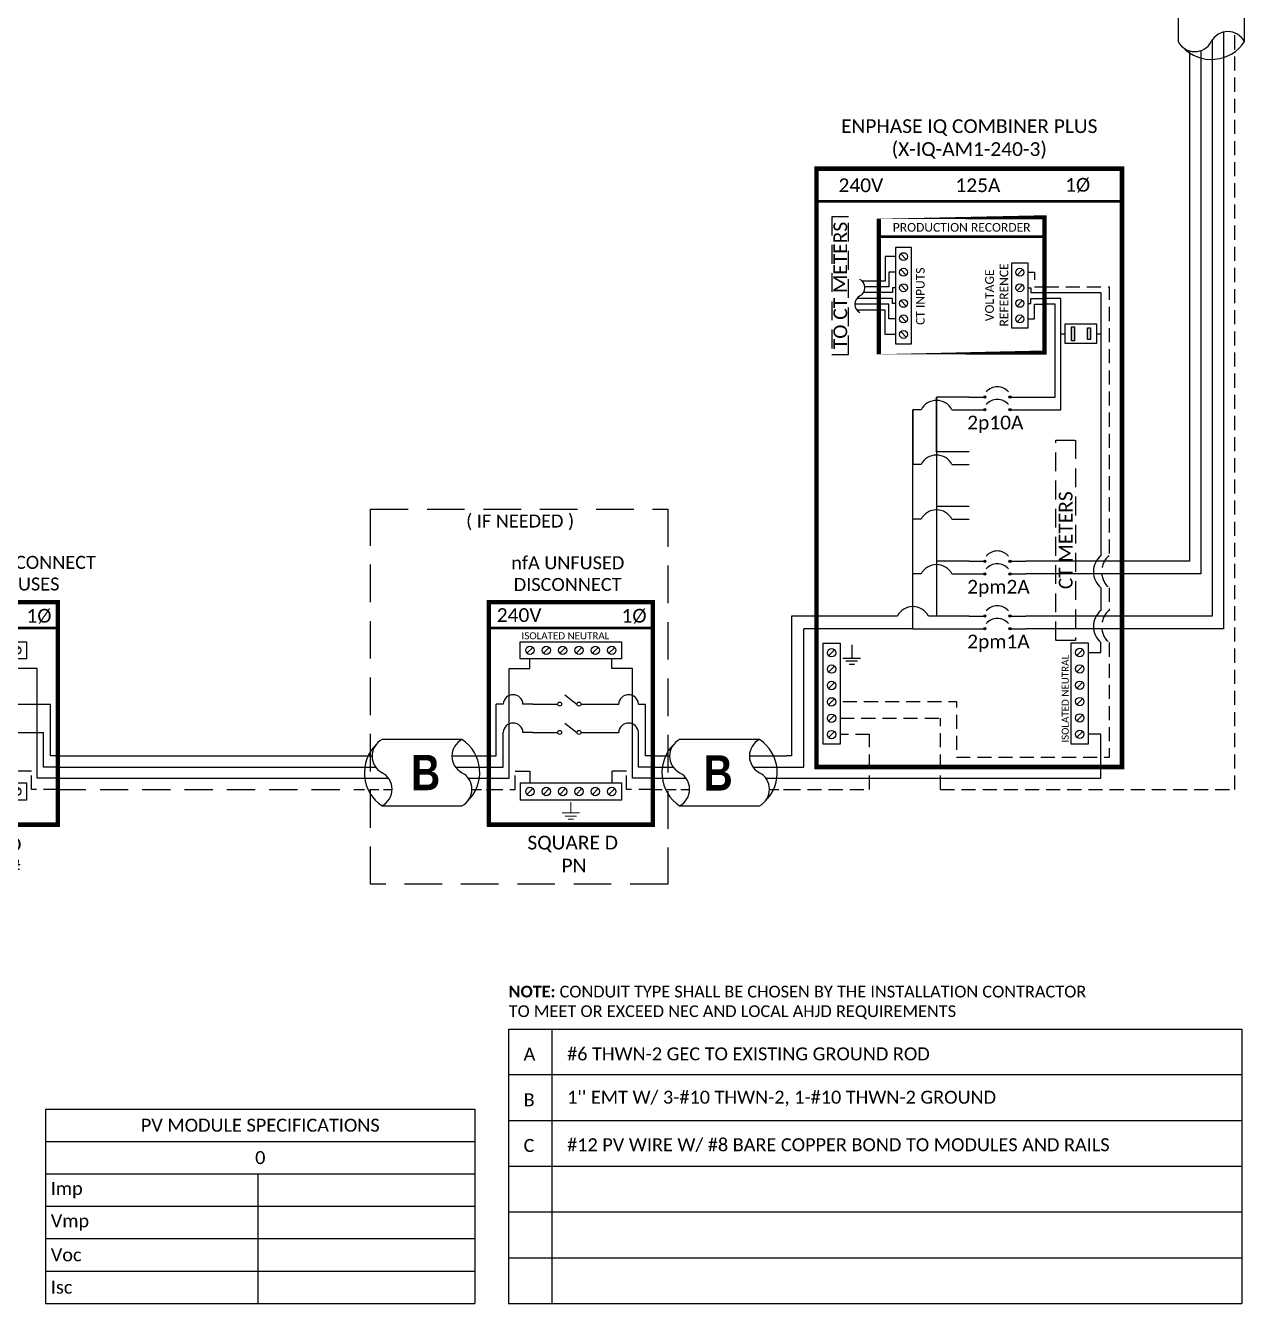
# Model space of a CAD drawing. Header units: feet. Extents: x 22682 to 23216, y 16038 to 16608.
# Drawn here: x 22892.1 to 23216.4, y 16037.5 to 16377.4 of the extents above; entities that cross this region are included whole.
import ezdxf

# ---------------------------------------------------------------- set-up
doc = ezdxf.new("R2010")
doc.units = ezdxf.units.FT
doc.header["$MEASUREMENT"] = 0
doc.linetypes.add('DASHED', pattern=[0.75, 0.5, -0.25])
doc.linetypes.add('HIDDEN', pattern=[0.375, 0.25, -0.125])
for name, color, linetype in [('E - MODULE', 7, 'Continuous'), ('ONE LINE BLOCKS', 7, 'Continuous'), ('TABLES', 7, 'Continuous'), ('TEXT', 7, 'Continuous'), ('Z - TITLEBLOCK TXT', 7, 'Continuous')]:
    doc.layers.add(name, color=color, linetype=linetype)
doc.styles.add('ONE LINE TXT', font='techb___.ttf')
doc.styles.get("Standard").update_dxf_attribs({"font": 'calibri.ttf'})

# ---------------------------------------------------------------- blocks, each defined once
blk = doc.blocks.new('*U14')
at = {"color": 7, "linetype": 'Continuous'}
for p, q in [((-7.14273261753624, 13.31379698112505), (-28.38670308841029, 13.31379698112505)), ((-28.38670308841029, -4.313796981125051), (-7.14273261753624, -4.313796981125051))]:
    blk.add_line(p, q, dxfattribs=at)
at = {"color": 7}
for p, q in [((-35.52943570594744, 8.999999999996362), (-31.05138576750414, 8.999999999996362)), ((-9.807415296628278, 8.999999999996362), (9.094947017729282e-13, 8.999999999996362))]:
    blk.add_line(p, q, dxfattribs=at)
at = {"color": 10}
for p, q in [((-35.52943570594744, 5.999999999996362), (-30.11481272106539, 5.999999999992724)), ((-8.870842250205897, 5.999999999992724), (9.094947017729282e-13, 5.999999999992724))]:
    blk.add_line(p, q, dxfattribs=at)
at = {"color": 253}
for p, q in [((-35.52943570594744, 2.999999999996362), (-26.6585934557479, 2.999999999996362)), ((-5.414622984878406, 2.999999999996362), (9.094947017729282e-13, 2.999999999992724))]:
    blk.add_line(p, q, dxfattribs=at)
at = {"color": 92, "linetype": 'HIDDEN', "ltscale": 10}
for p, q in [((-4.478049938447839, -3.637978807091713e-12), (0, 0)), ((-35.52943570594744, -3.637978807091713e-12), (-25.72202040931734, -3.637978807091713e-12))]:
    blk.add_line(p, q, dxfattribs=at)
at = {"color": 7, "linetype": 'Continuous'}
for centre, start, end in [((-22.53670101713578, 4.499999999989086), 133.9732389627104, 236.4264841729064), ((-12.99273468881074, 4.499999999989086), 313.9732389627104, 56.4264841729064)]:
    blk.add_arc(centre, 10.57854155630173, start, end, dxfattribs=at)
at = {"linetype": 'Continuous'}
for centre, start, end in [((-26.07656823981961, 8.906898490567983), 117.6639225845625, 242.3360774153913), ((-4.832597768944652, 8.906898490546155), 117.6639225845625, 242.3360774153913), ((-30.69683793700187, 0.09310150943201734), 297.6639225845625, 62.33607741539132), ((-9.452867466132375, 0.09310150943201734), 297.6639225845625, 62.33607741539132)]:
    blk.add_arc(centre, 4.975688628201564, start, end, dxfattribs=at)
blk = doc.blocks.new('unfusedDisconnect')
at = {"lineweight": 50}
blk.add_line((-43.6116214036756, 43.06379295176157), (0, 43.06379295176157), dxfattribs=at)
at = {"color": 1, "linetype": 'Continuous'}
for p, q in [((-35.26761573623207, 34.77694743980464), (-35.26761573623207, 39.31564129513208)), ((-35.26761573623207, 39.31564129513208), (-8.32254697902863, 39.31564129513208)), ((-8.32254697902863, 39.31564129513208), (-8.32254697902863, 34.77694743980464)), ((-8.32254697902863, 34.77694743980464), (-35.26761573623207, 34.77694743980464)), ((-23.42658339675199, 25.18172376181246), (-20.16357931850234, 22.73910601339594)), ((-31.88967027958734, 22.73146537071079), (-25.32168558283593, 22.73146537071079)), ((-19.08155662623903, 22.73119885076449), (-11.70049243567246, 22.72756287716766)), ((-23.42658339675199, 17.64726165749744), (-20.16357931850234, 15.20464390908091)), ((-31.88967027958734, 15.19700326637758), (-25.32168558283047, 15.19700326639577)), ((-19.08155662624358, 15.19673674642763), (-11.70049243567246, 15.1931007728308)), ((-35.26761573623207, 1.758423961488006), (-8.322546979023173, 1.758423961488006)), ((-35.26761573623207, 1.758423961488006), (-35.26761573623207, -2.780269893839431)), ((-8.32254697902863, 1.758423961488006), (-8.32254697902863, -2.780269893839431)), ((-8.322546979023173, -2.780269893839431), (-35.26761573623207, -2.780269893839431))]:
    blk.add_line(p, q, dxfattribs=at)
at = {"color": 4, "linetype": 'Continuous'}
for p, q in [((-31.88526017397362, 37.83229836323517), (-33.45726816549723, 36.26029037170156)), ((-27.5347870491305, 37.83229836323517), (-29.10679504065411, 36.26029037170156)), ((-23.18431392428738, 37.83229836323517), (-24.75632191581099, 36.26029037170156)), ((-18.83384079944972, 37.83229836323517), (-20.40584879097241, 36.26029037170156)), ((-14.4833676746066, 37.83229836323517), (-16.0553756661302, 36.26029037170156)), ((-10.13289454976803, 37.83229836323517), (-11.70490254129163, 36.26029037170156)), ((-31.88526017396816, 0.2750810295910924), (-33.45726816549177, -1.296926961942518)), ((-27.5347870491305, 0.2750810295910924), (-29.10679504065411, -1.296926961942518)), ((-23.18431392428738, 0.2750810295910924), (-24.75632191581099, -1.296926961942518)), ((-18.83384079944426, 0.2750810295910924), (-20.40584879096787, -1.296926961942518)), ((-14.4833676746066, 0.2750810295910924), (-16.0553756661302, -1.296926961942518)), ((-10.13289454976348, 0.2750810295910924), (-11.70490254128708, -1.296926961942518))]:
    blk.add_line(p, q, dxfattribs=at)
at = {"color": 253, "linetype": 'Continuous'}
for p, q in [((-32.67126416973497, 32.16868385986527), (-32.67126416972951, 34.77694743980464)), ((-10.91889854553028, 32.16868385986527), (-10.91889854553483, 34.77694743980464)), ((-38.15750528725175, 2.999999999992724), (-38.1575052872513, 32.16868385986527)), ((-38.1575052872513, 32.16868385986527), (-32.67126416973497, 32.16868385986527)), ((-5.432657428013954, 32.16868385986527), (-10.91889854553028, 32.16868385986527)), ((-5.432657428003949, 2.999999999992724), (-5.432657428013954, 32.16868385986527)), ((-43.61162140367423, 2.999999999992724), (-38.1575052872513, 2.999999999992724)), ((-1.364242052659392e-12, 2.999999999992724), (-5.432657428004404, 2.999999999992724))]:
    blk.add_line(p, q, dxfattribs=at)
at = {"color": 7, "linetype": 'Continuous'}
for p, q in [((-41.6635482282295, 8.999999999989086), (-41.66354822822996, 22.73146537071079)), ((-39.80034953798349, 22.73146537071079), (-41.66354822822996, 22.73146537071079)), ((-31.88967027958734, 22.73146537071079), (-34.52302790317844, 22.73146537071079)), ((-11.70049243567792, 22.73146537071079), (-9.067134812086806, 22.73146537071079)), ((-3.789813177281758, 22.73146537071079), (-1.926614487035295, 22.73146537071079)), ((-1.926614487024835, 8.999999999996362), (-1.926614487035295, 22.73146537071079))]:
    blk.add_line(p, q, dxfattribs=at)
at = {"color": 10, "linetype": 'Continuous'}
for p, q in [((-39.79842799696644, 5.999999999992724), (-39.80034953798895, 15.19525306674404)), ((-31.88967027958734, 15.19700326637758), (-34.52302790318299, 15.19525306672222)), ((-11.70049243567792, 15.19700326637758), (-9.067134812082259, 15.19525306672222)), ((-3.791734718287898, 5.999999999992724), (-3.789813177276301, 15.19525306674404)), ((-43.61162140367423, 5.999999999992724), (-39.79842799696689, 5.999999999992724)), ((-1.364242052659392e-12, 5.999999999992724), (-3.791734718288808, 5.999999999989086))]:
    blk.add_line(p, q, dxfattribs=at)
at = {"color": 7}
for p, q in [((-43.61162140367423, 8.999999999996362), (-41.6635482282295, 8.999999999992724)), ((-1.364242052659392e-12, 8.999999999996362), (-1.926614487024835, 8.999999999996362))]:
    blk.add_line(p, q, dxfattribs=at)
at = {"color": 92, "linetype": 'HIDDEN', "ltscale": 15}
for p, q in [((-36.58051912606061, -3.637978807091713e-12), (-36.58051912606061, 4.898634765475435)), ((-36.58051912606061, 4.898634765475435), (-32.67126416972496, 4.898634765475435)), ((-32.67126416972496, 4.898634765475435), (-32.67126416972496, 1.758423961488006)), ((-7.009643589204643, 4.898634765475435), (-10.91889854554029, 4.898634765475435)), ((-10.91889854554029, 4.898634765475435), (-10.91889854554029, 1.758423961488006)), ((-7.009643589198731, 3.637978807091713e-12), (-7.009643589204643, 4.898634765475435)), ((-43.6116214036756, 0), (-36.58051912606061, 0)), ((0, 0), (-7.009643589199186, 0))]:
    blk.add_line(p, q, dxfattribs=at)
at = {"lineweight": 50, "const_width": 1.185332763664635}
blk.add_lwpolyline([(-43.6116214036756, -9.335896394964948), (-43.6116214036756, 49.83611655237473), (0, 49.83611655237473), (0, -9.335896394964948)], close=True, dxfattribs=at)
at = {"color": 92, "linetype": 'Continuous', "lineweight": 5, "ltscale": 0.05, "flags": 128}
for points in [[(-21.79508135762762, -3.32089023822482), (-21.79508135763217, -6.16701261263006)], [(-24.13611969887688, -6.16701261263006), (-19.45404301637745, -6.16701261263006)], [(-20.26545811315873, -7.034441443007381), (-23.32470460209652, -7.034441443007381)], [(-21.07687320994455, -7.90187027340653), (-22.51328950531069, -7.90187027340653)]]:
    blk.add_lwpolyline(points, dxfattribs=at)
at = {"color": 4, "linetype": 'Continuous'}
for centre in [(-32.67126416973497, 37.04629436745745), (-28.32079104489185, 37.04629436745745), (-23.97031792004873, 37.04629436745745), (-19.61984479521107, 37.04629436745745), (-15.26937167036795, 37.04629436745745), (-10.91889854552483, 37.04629436745745), (-32.67126416972951, -0.5109229661866266), (-28.32079104489185, -0.5109229661866266), (-23.97031792004873, -0.5109229661866266), (-19.61984479520561, -0.5109229661866266), (-15.26937167036795, -0.5109229661866266), (-10.91889854552483, -0.5109229661866266)]:
    blk.add_circle(centre, 1.111577510887078, dxfattribs=at)
at = {"color": 1, "linetype": 'Continuous'}
for centre in [(-24.78064722690306, 22.73146537073262), (-19.62259491652821, 22.73146537073262), (-24.78064722689851, 15.19700326639577), (-19.62259491653276, 15.19700326639577)]:
    blk.add_circle(centre, 0.5410383559336597, dxfattribs=at)
at = {"color": 7, "linetype": 'Continuous'}
for centre in [(-37.16168872058097, 22.58015627965142), (-6.428473994684282, 22.58015627965142)]:
    blk.add_arc(centre, 2.642995525977004, 3.281925685197969, 176.718074314802, dxfattribs=at)
at = {"color": 10, "linetype": 'Continuous'}
for centre in [(-37.16168872058643, 15.0439439756592), (-6.428473994678825, 15.0439439756592)]:
    blk.add_arc(centre, 2.642995525977004, 3.281925685197969, 176.718074314802, dxfattribs=at)
at = {"color": 4, "linetype": 'Continuous'}
blk.add_text('ISOLATED NEUTRAL', height=1.874334766554741, dxfattribs=at).set_placement((-34.90676764516411, 39.97217458965315))
at = {"color": 1}
for s, width, gutter_width, heights, insert, char_height, attachment_point in [('\\A1;\\pi17.559;nfA UNFUSED\\P\\pi18.229;DISCONNECT', 64.92197842017192, 0, [11.89263280602859], (-55.21050971310069, 62.0432964224583), 3.454398339822651, 1), ('240V', 0.1480620958035672, 0.75, [0], (-35.54517607183425, 46.39544126646797), 3.65759824216516, 5), ('1Ø', 0.1480620958035672, 0.75, [0], (-4.982872748738373, 46.09550858286093), 3.65759824216516, 5), ('\\A1;\\pi13.903,t32.191;SQUARE D\\P\\pi22.981,t41.269;PN', 51.69056123133034, 0.2034749432708054, [45.94270835297878], (-47.25173292705858, -12.27303435172507), 3.657598242165161, 1)]:
    blk.add_mtext_dynamic_manual_height_columns(s, width=width, gutter_width=gutter_width, heights=heights, dxfattribs=dict(at, insert=insert, char_height=char_height, attachment_point=attachment_point))
blk = doc.blocks.new('*U15')
at = {"color": 10, "linetype": 'DASHED', "ltscale": 20}
blk.add_lwpolyline([(-75.04569994407211, 74.56373922005878), (3.971697869077616, 74.56373922005878), (3.971697869077616, -25.16564623916202), (-75.04569994407211, -25.16564623916202)], close=True, dxfattribs=at)
at = {"color": 7}
for name, p in [('unfusedDisconnect', (0, 0)), ('*U14', (-43.6116214036756, 0))]:
    blk.add_blockref(name, p, dxfattribs=at)
at = {"color": 10, "insert": (-50.86398977406498, 73.16091078003228), "char_height": 3.454398339822651, "attachment_point": 1}
blk.add_mtext_dynamic_manual_height_columns('\\A1;\\pi1.2092;( IF NEEDED )', width=30.75234502763631, gutter_width=0, heights=[6.583372758616633], dxfattribs=at)
at = {"color": 1, "linetype": 'Continuous', "insert": (-64.29945479215894, 9.224385921837893), "char_height": 9.383282677011772, "attachment_point": 1, "style": 'ONE LINE TXT'}
blk.add_mtext_dynamic_manual_height_columns('{\\W1;\\C256;B}', width=0.138532783265864, gutter_width=2.131672445536665, heights=[0], dxfattribs=at)
blk = doc.blocks.new('*U20')
at = {"color": 7, "linetype": 'Continuous'}
for p, q in [((-7.14273261753624, 13.31379698112505), (-28.38670308841029, 13.31379698112505)), ((-28.38670308841029, -4.313796981125051), (-7.14273261753624, -4.313796981125051))]:
    blk.add_line(p, q, dxfattribs=at)
at = {"color": 7}
for p, q in [((-35.52943570594744, 8.999999999996362), (-31.05138576750414, 8.999999999996362)), ((-9.807415296628278, 8.999999999996362), (9.094947017729282e-13, 8.999999999996362))]:
    blk.add_line(p, q, dxfattribs=at)
at = {"color": 10}
for p, q in [((-35.52943570594744, 5.999999999996362), (-30.11481272106539, 5.999999999992724)), ((-8.870842250205897, 5.999999999992724), (9.094947017729282e-13, 5.999999999992724))]:
    blk.add_line(p, q, dxfattribs=at)
at = {"color": 253}
for p, q in [((-35.52943570594744, 2.999999999996362), (-26.6585934557479, 2.999999999996362)), ((-5.414622984878406, 2.999999999996362), (9.094947017729282e-13, 2.999999999992724))]:
    blk.add_line(p, q, dxfattribs=at)
at = {"color": 92, "linetype": 'HIDDEN', "ltscale": 10}
for p, q in [((-4.478049938447839, -3.637978807091713e-12), (0, 0)), ((-35.52943570594744, -3.637978807091713e-12), (-25.72202040931734, -3.637978807091713e-12))]:
    blk.add_line(p, q, dxfattribs=at)
at = {"color": 7, "linetype": 'Continuous'}
for centre, start, end in [((-22.53670101713578, 4.499999999989086), 133.9732389627104, 236.4264841729064), ((-12.99273468881074, 4.499999999989086), 313.9732389627104, 56.4264841729064)]:
    blk.add_arc(centre, 10.57854155630173, start, end, dxfattribs=at)
at = {"linetype": 'Continuous'}
for centre, start, end in [((-26.07656823981961, 8.906898490567983), 117.6639225845625, 242.3360774153913), ((-4.832597768944652, 8.906898490546155), 117.6639225845625, 242.3360774153913), ((-30.69683793700187, 0.09310150943201734), 297.6639225845625, 62.33607741539132), ((-9.452867466132375, 0.09310150943201734), 297.6639225845625, 62.33607741539132)]:
    blk.add_arc(centre, 4.975688628201564, start, end, dxfattribs=at)
blk = doc.blocks.new('*U21')
at = {"lineweight": 50}
blk.add_line((-43.6116214036756, 43.06379295176157), (0, 43.06379295176157), dxfattribs=at)
at = {"color": 1, "linetype": 'Continuous'}
for p, q in [((-35.26761573623207, 34.77694743980464), (-35.26761573623207, 39.31564129513208)), ((-35.26761573623207, 39.31564129513208), (-8.32254697902863, 39.31564129513208)), ((-8.32254697902863, 39.31564129513208), (-8.32254697902863, 34.77694743980464)), ((-8.32254697902863, 34.77694743980464), (-35.26761573623207, 34.77694743980464)), ((-26.07495123449735, 25.18172376179064), (-22.8119471562477, 22.73910601337411)), ((-21.72993409277569, 22.73470420183003), (-20.49160572531946, 22.73470420183003)), ((-17.94050467957095, 22.73080170828689), (-16.70217631211381, 22.73080170828689)), ((-26.07495123449735, 17.64726165747561), (-22.8119471562477, 15.20464390905909)), ((-21.72993409277569, 15.20024209749317), (-20.49160572531946, 15.20024209749317)), ((-17.94050467957095, 15.19633960397186), (-16.70217631211381, 15.19633960397186)), ((-35.26761573623207, 1.758423961488006), (-8.322546979023173, 1.758423961488006)), ((-35.26761573623207, 1.758423961488006), (-35.26761573623207, -2.780269893839431)), ((-8.32254697902863, 1.758423961488006), (-8.32254697902863, -2.780269893839431)), ((-8.322546979023173, -2.780269893839431), (-35.26761573623207, -2.780269893839431))]:
    blk.add_line(p, q, dxfattribs=at)
at = {"color": 4, "linetype": 'Continuous'}
for p, q in [((-31.88526017397362, 37.83229836323517), (-33.45726816549723, 36.26029037170156)), ((-27.5347870491305, 37.83229836323517), (-29.10679504065411, 36.26029037170156)), ((-23.18431392428738, 37.83229836323517), (-24.75632191581099, 36.26029037170156)), ((-18.83384079944972, 37.83229836323517), (-20.40584879097241, 36.26029037170156)), ((-14.4833676746066, 37.83229836323517), (-16.0553756661302, 36.26029037170156)), ((-10.13289454976803, 37.83229836323517), (-11.70490254129163, 36.26029037170156)), ((-31.88526017396816, 0.2750810295910924), (-33.45726816549177, -1.296926961942518)), ((-27.5347870491305, 0.2750810295910924), (-29.10679504065411, -1.296926961942518)), ((-23.18431392428738, 0.2750810295910924), (-24.75632191581099, -1.296926961942518)), ((-18.83384079944426, 0.2750810295910924), (-20.40584879096787, -1.296926961942518)), ((-14.4833676746066, 0.2750810295910924), (-16.0553756661302, -1.296926961942518)), ((-10.13289454976348, 0.2750810295910924), (-11.70490254128708, -1.296926961942518))]:
    blk.add_line(p, q, dxfattribs=at)
at = {"color": 253, "linetype": 'Continuous'}
for p, q in [((-32.67126416973497, 32.16868385986527), (-32.67126416972951, 34.77694743980464)), ((-10.91889854553028, 32.16868385986527), (-10.91889854553483, 34.77694743980464)), ((-38.15750528725175, 2.999999999992724), (-38.1575052872513, 32.16868385986527)), ((-38.1575052872513, 32.16868385986527), (-32.67126416973497, 32.16868385986527)), ((-5.432657428013954, 32.16868385986527), (-10.91889854553028, 32.16868385986527)), ((-5.432657428004404, 2.999999999992724), (-5.432657428013954, 32.16868385986527)), ((-43.61162140367423, 2.999999999992724), (-38.1575052872513, 2.999999999992724)), ((-1.364242052659392e-12, 2.999999999992724), (-5.432657428004404, 2.999999999992724))]:
    blk.add_line(p, q, dxfattribs=at)
at = {"color": 7, "linetype": 'Continuous'}
for p, q in [((-27.97005342058207, 22.73146537071079), (-41.66354822822996, 22.73146537071079)), ((-41.66354822823041, 8.999999999992724), (-41.66354822822996, 22.73146537071079)), ((-15.62012336914651, 22.73146537070768), (-1.926614487035295, 22.73146537071857)), ((-1.926614487024381, 8.999999999992724), (-1.926614487035295, 22.73146537071079))]:
    blk.add_line(p, q, dxfattribs=at)
at = {"color": 10, "linetype": 'Continuous'}
for p, q in [((-27.97005280056258, 15.19782235267374), (-39.80034955827946, 15.19535016399573)), ((-39.79842799696689, 5.999999999992724), (-39.80034953798895, 15.19525306674404)), ((-15.6201354128307, 15.19841689566136), (-3.789813407730962, 15.19415025971505)), ((-3.791734718288808, 5.999999999992724), (-3.789813177276301, 15.19525306674404)), ((-43.61162140367423, 5.999999999992724), (-39.79842799696689, 5.999999999992724)), ((-1.364242052659392e-12, 5.999999999992724), (-3.791734718288808, 5.999999999989086))]:
    blk.add_line(p, q, dxfattribs=at)
at = {"color": 7}
for p, q in [((-43.61162140367423, 8.999999999996362), (-41.6635482282295, 8.999999999992724)), ((-1.364242052659392e-12, 8.999999999996362), (-1.926614487024835, 8.999999999996362))]:
    blk.add_line(p, q, dxfattribs=at)
at = {"color": 92, "linetype": 'HIDDEN', "ltscale": 15}
for p, q in [((-36.58051912606061, -3.637978807091713e-12), (-36.58051912606061, 4.898634765475435)), ((-36.58051912606061, 4.898634765475435), (-32.67126416972496, 4.898634765475435)), ((-32.67126416972496, 4.898634765475435), (-32.67126416972496, 1.758423961488006)), ((-7.009643589204643, 4.898634765475435), (-10.91889854554029, 4.898634765475435)), ((-10.91889854554029, 4.898634765475435), (-10.91889854554029, 1.758423961488006)), ((-7.009643589199186, -3.637978807091713e-12), (-7.009643589204643, 4.898634765475435)), ((-43.6116214036756, 0), (-36.58051912606061, 0)), ((0, 0), (-7.009643589199186, 0))]:
    blk.add_line(p, q, dxfattribs=at)
at = {"lineweight": 50, "const_width": 1.185332763664635}
blk.add_lwpolyline([(-43.6116214036756, -9.335896394964948), (-43.6116214036756, 49.83611655237473), (0, 49.83611655237473), (0, -9.335896394964948)], close=True, dxfattribs=at)
at = {"color": 92, "linetype": 'Continuous', "lineweight": 5, "ltscale": 0.05, "flags": 128}
for points in [[(-21.79508135762762, -3.32089023822482), (-21.79508135763217, -6.16701261263006)], [(-24.13611969887688, -6.16701261263006), (-19.45404301637745, -6.16701261263006)], [(-20.26545811315873, -7.034441443007381), (-23.32470460209652, -7.034441443007381)], [(-21.07687320994455, -7.90187027340653), (-22.51328950531069, -7.90187027340653)]]:
    blk.add_lwpolyline(points, dxfattribs=at)
at = {"color": 4, "linetype": 'Continuous'}
for centre in [(-32.67126416973497, 37.04629436745745), (-28.32079104489185, 37.04629436745745), (-23.97031792004873, 37.04629436745745), (-19.61984479521107, 37.04629436745745), (-15.26937167036795, 37.04629436745745), (-10.91889854552483, 37.04629436745745), (-32.67126416972951, -0.5109229661866266), (-28.32079104489185, -0.5109229661866266), (-23.97031792004873, -0.5109229661866266), (-19.61984479520561, -0.5109229661866266), (-15.26937167036795, -0.5109229661866266), (-10.91889854552483, -0.5109229661866266)]:
    blk.add_circle(centre, 1.111577510887078, dxfattribs=at)
at = {"color": 1, "linetype": 'Continuous'}
for centre in [(-27.42901506464841, 22.73146537071079), (-22.27096275427266, 22.73146537071079), (-16.16114765061229, 22.72756287716766), (-27.42901506464295, 15.19700326637758), (-22.27096275427812, 15.19700326637758), (-16.16114765061229, 15.1931007728308)]:
    blk.add_circle(centre, 0.5410383559336597, dxfattribs=at)
for points in [[(-20.49160572531946, 22.73470420183003), (-20.11554185856221, 23.49225212552483), (-19.21603552317447, 21.96935129106714), (-18.38987687338704, 23.49225212552483), (-17.94050467957095, 22.73080170828689)], [(-20.49160572531946, 15.20024209749317), (-20.11554185856221, 15.95779002119161), (-19.21603552317447, 14.43488918673029), (-18.38987687338704, 15.95779002119161), (-17.94050467957095, 15.19633960395004)]]:
    blk.add_spline(points, degree=3, dxfattribs=at)
at = {"color": 7}
blk.add_blockref('*U20', (-43.6116214036756, 0), dxfattribs=at)
at = {"color": 4, "linetype": 'Continuous'}
blk.add_text('ISOLATED NEUTRAL', height=1.874334766554741, dxfattribs=at).set_placement((-35.31784838447857, 39.97217458965315))
at = {"color": 1}
for s, width, gutter_width, heights, insert, char_height, attachment_point in [('\\A1;\\pi2.6661;LOCKABLE ampA DISCONNECT \\P\\pi12.722;FUSED W/ ocA FUSES', 71.89306288330188, 92.22970162818092, [18.55702276612101], (-58.87540365616496, 62.16091061536463), 3.454398339822651, 1), ('240V', 0.1480620958035672, 0.75, [0], (-35.54517607183425, 46.39544126646797), 3.65759824216516, 5), ('1Ø', 0.1480620958035672, 0.75, [0], (-4.982872748738373, 46.09550858286093), 3.65759824216516, 5), ('\\A1;\\pi5.5987,t23.887;SQUARE D\\P\\pi5.8899,t24.178;PN: #####', 35.08159665650859, 28.88215433384357, [13.54017578842261], (-39.35086651751135, -12.75181679176603), 3.657598242165161, 1)]:
    blk.add_mtext_dynamic_manual_height_columns(s, width=width, gutter_width=gutter_width, heights=heights, dxfattribs=dict(at, insert=insert, char_height=char_height, attachment_point=attachment_point))
blk = doc.blocks.new('*T26')
at = {"color": 0, "lineweight": -2, "transparency": 16777216}
for p, q in [((0, 0), (114.1854929996152, 0)), ((0, 0), (0, -51.69405515626204)), ((114.1854929996152, 0), (114.1854929996152, -51.69405515626204)), ((0, -8.615675859377006), (114.1854929996152, -8.615675859377006)), ((0, -17.23135171875401), (114.1854929996152, -17.23135171875401)), ((56.40758833595828, -17.23135171875401), (56.40758833595828, -51.69405515626204)), ((0, -25.84702757813102), (114.1854929996152, -25.84702757813102)), ((0, -34.46270343750803), (114.1854929996152, -34.46270343750803)), ((0, -43.07837929688503), (114.1854929996152, -43.07837929688503)), ((0, -51.69405515626204), (114.1854929996152, -51.69405515626204))]:
    blk.add_line(p, q, dxfattribs=at)
at = {"color": 0, "linetype": 'Continuous', "transparency": 16777216, "char_height": 3.454398339844223}
for s, insert, width, attachment_point in [('{\\fCalibri|b0|i0|c0;PV MODULE SPECIFICATIONS', (57.0927464998058, -4.307837929689413), 111.4329572375142, 5), ('{\\fCalibri|b0|i0|c0;0', (57.0927464998058, -12.92351378906642), 111.4329572375142, 5), ('{\\fCalibri|b0|i0|c0;Imp', (1.376267881048989, -21.53918964844343), 53.6550525738577, 4), ('{\\fCalibri|b0|i0|c0;', (57.78385621700727, -21.53918964844343), 55.02536890155664, 4), ('{\\fCalibri|b0|i0|c0;Vmp', (1.376267881048989, -30.15486550782043), 53.6550525738577, 4), ('{\\fCalibri|b0|i0|c0;', (57.78385621700727, -30.15486550782043), 55.02536890155664, 4), ('{\\fCalibri|b0|i0|c0;Voc', (1.376267881048989, -38.77054136719744), 53.6550525738577, 4), ('{\\fCalibri|b0|i0|c0;', (57.78385621700727, -38.77054136719744), 55.02536890155664, 4), ('{\\fCalibri|b0|i0|c0;Isc', (1.376267881048989, -47.38621722657444), 53.6550525738577, 4), ('{\\fCalibri|b0|i0|c0;', (57.78385621700727, -47.38621722657444), 55.02536890155664, 4)]:
    blk.add_mtext(s, dxfattribs=dict(at, insert=insert, width=width, attachment_point=attachment_point))
blk = doc.blocks.new('*T27')
at = {"linetype": 'ByBlock', "lineweight": -2, "transparency": 16777216}
for p, q in [((0, 0), (195.0959959807406, 0)), ((0, 0), (0, -72.96556891894761)), ((11.58239443359707, 0), (11.58239443359707, -72.96556891894761)), ((195.0959959807406, 0), (195.0959959807406, -72.96556891894761)), ((0, -12.10586445312583), (195.0959959807406, -12.10586445312583)), ((0, -24.28258835937595), (195.0959959807406, -24.28258835937595)), ((0, -36.45931226562607), (195.0959959807406, -36.45931226562607)), ((0, -48.63603617187619), (195.0959959807406, -48.63603617187619)), ((0, -60.8127600781263), (195.0959959807406, -60.8127600781263)), ((0, -72.96556891894761), (195.0959959807406, -72.96556891894761))]:
    blk.add_line(p, q, dxfattribs=at)
at = {"color": 0, "linetype": 'Continuous', "transparency": 16777216, "char_height": 3.454398339844223, "attachment_point": 7}
for s, insert, width in [('{\\fCalibri|b0|i0|c0;A', (4.063998046876804, -8.355864453125832), 3.454398339844662), ('{\\fCalibri|b0|i0|c0;#6 THWN-2 GEC TO EXISTING GROUND ROD', (15.64639248047388, -8.355864453125832), 175.3856054533942), ("{\\fCalibri|b0|i0|c0;1'' EMT W/ 3-#10 THWN-2, 1-#10 THWN-2 GROUND", (15.64639248047388, -20.53258835937595), 175.3856054533942), ('{\\fCalibri|b0|i0|c0;B', (4.063998046876804, -20.53258835937595), 3.454398339844662), ('{\\fCalibri|b0|i0|c0;C', (4.063998046876804, -32.70931226562607), 3.454398339844662), ('{\\fCalibri|b0|i0|c0;#12 PV WIRE W/ #8 BARE COPPER BOND TO MODULES AND RAILS', (15.64639248047388, -32.70931226562607), 175.3856054533942), ('{\\fCalibri|b0|i0|c0;', (4.063998046876804, -44.88603617187619), 3.454398339844662), ('{\\fCalibri|b0|i0|c0;', (15.64639248047388, -44.88603617187619), 175.3856054533942), ('{\\fCalibri|b0|i0|c0;', (4.063998046876804, -57.0627600781263), 3.454398339844662), ('{\\fCalibri|b0|i0|c0;', (15.64639248047388, -57.0627600781263), 175.3856054533942), ('{\\fCalibri|b0|i0|c0;', (4.063998046876804, -69.21556891894761), 3.454398339844662), ('{\\fCalibri|b0|i0|c0;', (15.64639248047388, -69.21556891894761), 175.3856054533942)]:
    blk.add_mtext(s, dxfattribs=dict(at, insert=insert, width=width))
blk = doc.blocks.new('*U17')
at = {"color": 7}
blk.add_line((-79.14105710962394, 9), (0, 9), dxfattribs=at)
at = {"color": 10}
blk.add_line((-79.14105710962394, 6), (0, 5.999999999947249), dxfattribs=at)
at = {"color": 253}
blk.add_line((-79.14105710962394, 3), (0, 3), dxfattribs=at)
at = {"color": 92, "linetype": 'DASHED', "ltscale": 15}
blk.add_line((-79.14105710962394, 0), (0, 0), dxfattribs=at)

msp = doc.modelspace()

# ---------------------------------------------------------------- hatches: boundary and pattern name
h = msp.add_hatch(color=1)
h.dxf.hatch_style = 1
h.paths.add_polyline_path([(23174.63753788758, 16296.97724228431), (23175.40718956894, 16296.97724228431), (23175.40718956894, 16293.89984476978), (23174.63753788758, 16293.89984476978)])
h.paths.add_polyline_path([(23170.35793134373, 16297.30099451338), (23171.12758302509, 16297.30099451338), (23171.12758302509, 16293.57108388237), (23170.35793134373, 16293.57108388237)])
at = {"layer": 'ONE LINE BLOCKS', "linetype": 'Continuous'}
h = msp.add_hatch(color=1, dxfattribs=at)
h.dxf.hatch_style = 1
edge = h.paths.add_edge_path()
edge.add_arc((23147.31210976147, 16278.60287319602), 0.2909504558996183, 0, 360)
h = msp.add_hatch(color=1, dxfattribs=at)
h.dxf.hatch_style = 1
edge = h.paths.add_edge_path()
edge.add_arc((23153.98871907149, 16278.60287319602), 0.2909504558996183, 0, 360)
h = msp.add_hatch(color=1, dxfattribs=at)
h.dxf.hatch_style = 1
edge = h.paths.add_edge_path()
edge.add_arc((23147.31210976147, 16275.22392630985), 0.2909504558996183, 0, 360)
h = msp.add_hatch(color=1, dxfattribs=at)
h.dxf.hatch_style = 1
edge = h.paths.add_edge_path()
edge.add_arc((23153.98871907149, 16275.22392630985), 0.2909504558996183, 0, 360)
h = msp.add_hatch(color=1, dxfattribs=at)
h.dxf.hatch_style = 1
edge = h.paths.add_edge_path()
edge.add_arc((23147.31210976177, 16234.92191937303), 0.2909504558996183, 0, 360)
h = msp.add_hatch(color=1, dxfattribs=at)
h.dxf.hatch_style = 1
edge = h.paths.add_edge_path()
edge.add_arc((23153.98871907177, 16234.92191937303), 0.2909504558996183, 0, 360)
h = msp.add_hatch(color=1, dxfattribs=at)
h.dxf.hatch_style = 1
edge = h.paths.add_edge_path()
edge.add_arc((23147.31210976177, 16231.54297248687), 0.2909504558996183, 0, 360)
h = msp.add_hatch(color=1, dxfattribs=at)
h.dxf.hatch_style = 1
edge = h.paths.add_edge_path()
edge.add_arc((23153.98871907177, 16231.54297248687), 0.2909504558996183, 0, 360)
h = msp.add_hatch(color=1, dxfattribs=at)
h.dxf.hatch_style = 1
edge = h.paths.add_edge_path()
edge.add_arc((23147.31210976177, 16220.36160143207), 0.2909504558996183, 0, 360)
h = msp.add_hatch(color=1, dxfattribs=at)
h.dxf.hatch_style = 1
edge = h.paths.add_edge_path()
edge.add_arc((23153.98871907177, 16220.36160143207), 0.2909504558996183, 0, 360)
h = msp.add_hatch(color=1, dxfattribs=at)
h.dxf.hatch_style = 1
edge = h.paths.add_edge_path()
edge.add_arc((23147.31210976177, 16216.98265454591), 0.2909504558996183, 0, 360)
h = msp.add_hatch(color=1, dxfattribs=at)
h.dxf.hatch_style = 1
edge = h.paths.add_edge_path()
edge.add_arc((23153.98871907177, 16216.98265454591), 0.2909504558996183, 0, 360)

# ---------------------------------------------------------------- linework, layer by layer
at = {"color": 7, "linetype": 'Continuous'}
for p, q in [((23198.74687088055, 16394.37302532434), (23198.74687088055, 16373.12905485347)), ((23216.3744648428, 16373.12905485347), (23216.3744648428, 16394.37302532434)), ((23207.80231879048, 16373.54071905591), (23207.80231879088, 16220.36160143201)), ((23201.8023187905, 16370.65055120527), (23201.80231879084, 16234.92191937257)), ((23134.45934432895, 16278.60287319608), (23134.45934432895, 16264.04255525496)), ((23134.45934432867, 16264.04255525473), (23134.45934432881, 16278.60287319572)), ((23143.11567358361, 16278.60287319602), (23134.45934432867, 16278.60287319602)), ((23134.45934432867, 16278.60287319602), (23134.45934432867, 16264.04255525489)), ((23143.11567358388, 16264.04255525479), (23134.45934432895, 16264.04255525479)), ((23134.45934432895, 16264.04255525479), (23134.45934432895, 16249.48223731366)), ((23134.45934432895, 16264.04255525496), (23134.45934432895, 16264.04255525479)), ((23134.45934432867, 16264.04255525489), (23134.45934432867, 16264.04255525473)), ((23143.11567358388, 16249.48223731366), (23134.45934432895, 16249.48223731366)), ((23134.45934432895, 16249.48223731366), (23134.45934432895, 16234.92191937254)), ((23143.11567358388, 16234.92191937254), (23134.45934432895, 16234.92191937254)), ((23134.45934432895, 16234.92191937254), (23134.45934432895, 16220.36160143141)), ((23201.80231879084, 16234.92191937257), (23158.18515524965, 16234.92191937254)), ((23124.04867945016, 16220.36160143141), (23095.85036350849, 16220.36160143141)), ((23095.85036350849, 16220.36160143141), (23095.85036350852, 16183.19630834976)), ((23143.11567358388, 16220.36160143141), (23132.28757470178, 16220.36160143141)), ((23207.80231879088, 16220.36160143211), (23158.18515524965, 16220.36160143207)), ((23095.85036350852, 16183.19630834976), (23094.51459349143, 16183.19630834976))]:
    msp.add_line(p, q, dxfattribs=at)
at = {"color": 10, "linetype": 'Continuous'}
for p, q in [((23210.80231879049, 16375.65624110696), (23210.80231879085, 16216.98265454582)), ((23204.8023187905, 16370.74453719771), (23204.80231879082, 16231.54297248639)), ((23167.5676945204, 16275.22392630986), (23167.5676945204, 16304.81717540937)), ((23166.01902996353, 16292.91572272514), (23166.01902996353, 16303.26851085249)), ((23128.16812707601, 16260.66360836862), (23128.16812707601, 16275.22392630975)), ((23130.33989670309, 16275.22392630992), (23128.16812707601, 16275.22392630992)), ((23128.16812707588, 16275.22392630992), (23128.16812707574, 16260.66360836856)), ((23128.16812707574, 16260.66360836873), (23128.16812707574, 16275.22392630985)), ((23138.57879195443, 16275.22392630985), (23143.11567358361, 16275.22392630985)), ((23158.18515524937, 16275.22392630985), (23167.5676945204, 16275.22392630986)), ((23128.16812707601, 16246.1032904275), (23128.16812707601, 16260.66360836862)), ((23130.33989670309, 16260.66360836862), (23128.16812707601, 16260.66360836862)), ((23138.57879195471, 16260.66360836862), (23143.11567358388, 16260.66360836862)), ((23128.16812707601, 16231.54297248637), (23128.16812707601, 16246.1032904275)), ((23130.33989670309, 16246.1032904275), (23128.16812707601, 16246.1032904275)), ((23138.57879195471, 16246.1032904275), (23143.11567358388, 16246.1032904275)), ((23128.16812707601, 16216.98265454525), (23128.16812707601, 16231.54297248637)), ((23130.33989670309, 16231.54297248637), (23128.16812707601, 16231.54297248637)), ((23138.57879195471, 16231.54297248637), (23143.11567358388, 16231.54297248637)), ((23204.80231879082, 16231.54297248639), (23158.18515524965, 16231.54297248637)), ((23128.16812707601, 16216.98265454525), (23099.14451475477, 16216.98265454525)), ((23099.14451475477, 16180.19630834976), (23099.14451475477, 16216.98265454525)), ((23128.16812707601, 16216.98265454525), (23143.11567358388, 16216.98265454525)), ((23210.80231879087, 16216.98265454593), (23158.18515524965, 16216.98265454591)), ((23094.51459349143, 16180.19630834976), (23099.14451475477, 16180.19630834976))]:
    msp.add_line(p, q, dxfattribs=at)
at = {"linetype": 'Continuous'}
for p, q in [((23166.01902996353, 16278.60287319602), (23166.01902996353, 16303.26851085249)), ((23167.5676945204, 16295.43527351615), (23168.62434082714, 16295.43527351615)), ((23158.18515524937, 16278.60287319602), (23166.01902996353, 16278.60287319602))]:
    msp.add_line(p, q, dxfattribs=at)
at = {"color": 253, "linetype": 'Continuous'}
for p, q in [((23177.14078008553, 16295.43527351615), (23178.19742639227, 16295.43527351615)), ((23178.19742639227, 16227.85937453404), (23178.19742639239, 16221.85135166247)), ((23178.19742639255, 16188.90356759304), (23174.83003528531, 16188.90356759304)), ((23178.19742639256, 16177.19630834976), (23178.19742639256, 16188.83210072772)), ((23094.51459349143, 16177.19630834976), (23178.19742639256, 16177.19630834976))]:
    msp.add_line(p, q, dxfattribs=at)
at = {"linetype": 'Continuous', "flags": 128}
for points in [[(23123.5172509957, 16315.9388186125), (23120.84035356088, 16315.9388186125), (23120.84035356088, 16309.46316908067), (23114.68433416629, 16309.46316908067)], [(23123.51725099561, 16311.79989424252), (23121.78238674864, 16311.79989424252), (23121.78238674864, 16307.91450452362), (23115.42218556664, 16307.91450452362)], [(23123.51725099557, 16307.66096987292), (23122.7244199364, 16307.66096987292), (23122.7244199364, 16306.36583996657), (23115.05470897969, 16306.36583996657)], [(23123.51725099553, 16303.52204550309), (23122.7244199364, 16303.52204550309), (23122.7244199364, 16304.81717540937), (23113.30099535292, 16304.81717540937)], [(23123.51725099548, 16299.38312113326), (23121.78238674864, 16299.38312113326), (23121.78238674864, 16303.26851085249), (23112.7673146104, 16303.26851085249)], [(23123.5172509954, 16295.24419676334), (23120.84035356088, 16295.24419676338), (23120.84035356088, 16301.71984629561), (23113.31525566864, 16301.71984629561)], [(23158.78609256324, 16299.38312113326), (23160.52095681008, 16299.38312113326), (23160.52095681008, 16303.26851085249), (23163.21561247426, 16303.26851085249)], [(23166.01902996353, 16303.26851085249), (23163.2156124743, 16303.26851085249)]]:
    msp.add_lwpolyline(points, dxfattribs=at)
at = {"color": 253, "linetype": 'Continuous', "flags": 128}
for points in [[(23158.78609256315, 16307.66096987292), (23159.57892362232, 16307.66096987292), (23159.57892362232, 16306.36583996657), (23163.21561247426, 16306.36583996657)], [(23163.2156124743, 16306.36583996657), (23178.19742639227, 16306.36583996657), (23178.19742639258, 16236.41166960346)], [(23174.83003528531, 16210.65593321711), (23178.19742639256, 16210.65593321711), (23178.19742639256, 16213.2990565927)]]:
    msp.add_lwpolyline(points, dxfattribs=at)
at = {"color": 10, "linetype": 'Continuous', "flags": 128}
for points in [[(23158.78609256319, 16303.52204550309), (23159.57892362232, 16303.52204550309), (23159.57892362232, 16304.81717540937), (23163.21561247426, 16304.81717540937)], [(23167.5676945204, 16304.81717540937), (23163.2156124743, 16304.81717540937)]]:
    msp.add_lwpolyline(points, dxfattribs=at)
at = {"color": 1}
for points in [[(23177.14078008553, 16297.96239122994), (23168.62434082714, 16297.96239122994), (23168.62434082714, 16292.90815580237), (23177.14078008553, 16292.90815580237)], [(23170.35793134373, 16297.30099451338), (23171.12758302509, 16297.30099451338), (23171.12758302509, 16293.57108388237), (23170.35793134373, 16293.57108388237)], [(23174.63753788758, 16296.97724228431), (23175.40718956894, 16296.97724228431), (23175.40718956894, 16293.89984476978), (23174.63753788758, 16293.89984476978)]]:
    msp.add_lwpolyline(points, close=True, dxfattribs=at)
at = {"linetype": 'Continuous'}
for centre, radius, start, end in [((23211.96756635223, 16370.81892000487), 4.975688628201564, 27.66392258451885, 152.3360774154711), ((23203.15376937111, 16375.43918970206), 4.975688628201564, 207.6639225845192, 332.3360774154709), ((23112.94500792595, 16307.68437354411), 2.487844314100782, 297.6639225845135, 62.33607741548649), ((23115.25514277455, 16303.27747505354), 2.487844314100782, 117.6639225845135, 242.3360774154852)]:
    msp.add_arc(centre, radius, start, end, dxfattribs=at)
at = {"color": 7, "linetype": 'Continuous'}
for centre, radius, start, end in [((23207.56066786167, 16378.97905692474), 10.57854155630173, 223.9732389627133, 326.4264841729533), ((23128.16812707601, 16218.20215084778), 4.651137018526943, 27.66392258451686, 152.3360774154831)]:
    msp.add_arc(centre, radius, start, end, dxfattribs=at)
at = {"color": 10, "linetype": 'Continuous'}
for centre in [(23134.45934432895, 16273.06447572612), (23134.45934432895, 16258.50415778483), (23134.45934432895, 16243.9438398437), (23134.45934432895, 16229.38352190258)]:
    msp.add_arc(centre, 4.651137018526943, 27.66392258451686, 152.3360774154831, dxfattribs=at)
at = {"color": 253, "linetype": 'Continuous'}
for centre in [(23181.7755742923, 16232.13552206847), (23181.77557429233, 16217.57520412765)]:
    msp.add_arc(centre, 5.575713419222151, 129.9215498685031, 230.0784501314969, dxfattribs=at)
at = {"layer": 'E - MODULE', "color": 10, "linetype": 'DASHED', "ltscale": 10}
for points in [[(23111.05025869906, 16289.95564355028), (23111.05025869906, 16326.55515379769), (23106.61067555743, 16326.55515379769), (23106.61067555743, 16289.95564355028)], [(23166.23320875804, 16213.89303531382), (23166.23320875804, 16267.13217448654), (23171.41677908423, 16267.13217448654), (23171.41677908423, 16213.89303531382)]]:
    msp.add_lwpolyline(points, close=True, dxfattribs=at)
at = {"layer": 'ONE LINE BLOCKS', "lineweight": 50}
for p, q in [((23102.55096353453, 16330.65537299778), (23183.80231879057, 16330.65537299778)), ((23119.08773108445, 16321.2823590531), (23163.21561247429, 16321.28235905314))]:
    msp.add_line(p, q, dxfattribs=at)
for points, const_width in [([(23102.55096353484, 16180.20211898888), (23102.55096353453, 16339.35842112305), (23183.80231879057, 16339.35842112305), (23183.80231879088, 16180.20211898888)], 1.185332763664635), ([(23163.21561247432, 16290.40545366903), (23163.21561247429, 16326.39508362493), (23119.08773108443, 16326.395083625), (23119.08773108448, 16290.40545366909)], 1.127694050973034)]:
    msp.add_lwpolyline(points, close=True, dxfattribs=dict(at, const_width=const_width))
at = {"layer": 'TEXT', "color": 92, "linetype": 'HIDDEN', "ltscale": 15}
for p, q in [((23213.80231879088, 16174.19630835016), (23213.80231879051, 16375.44397793046)), ((23180.37256850053, 16227.85937453404), (23180.37256850065, 16221.85135166247)), ((23108.82320011082, 16193.18185392081), (23135.5007473847, 16193.18185392082)), ((23135.5007473847, 16174.19630834977), (23135.5007473847, 16193.18185392081)), ((23116.65646649793, 16188.83138079585), (23108.82320011082, 16188.83138079585)), ((23116.65646649793, 16174.19630834977), (23116.65646649793, 16188.83138079585)), ((23094.51459349143, 16174.19630834977), (23116.65646649793, 16174.19630834977)), ((23135.5007473847, 16174.19630834977), (23213.80231879088, 16174.19630834977))]:
    msp.add_line(p, q, dxfattribs=at)
at = {"layer": 'TEXT', "color": 92, "linetype": 'HIDDEN', "ltscale": 15, "flags": 128}
for points in [[(23158.78609256324, 16311.79989424263), (23160.52095681008, 16311.79989424263), (23160.52095681008, 16307.91450452339), (23163.21561247426, 16307.91450452339)], [(23163.2156124743, 16307.91450452339), (23180.37256850052, 16307.91450452339), (23180.37256850082, 16236.41166960345)], [(23180.37256850082, 16213.29905659268), (23180.37256850079, 16182.71504523912), (23139.85122050951, 16182.71504523912), (23139.85122050951, 16197.53232704562), (23108.82320011082, 16197.53232704562)]]:
    msp.add_lwpolyline(points, dxfattribs=at)
at = {"layer": 'TEXT', "color": 92, "flags": 128}
for points in [[(23111.91550521693, 16212.69758871649), (23111.91153483135, 16209.19430343992)], [(23109.57049649027, 16209.19430343992), (23114.2525731726, 16209.19430343992)], [(23113.44115807583, 16208.32687460964), (23110.38191158695, 16208.32687460964)], [(23112.62974297914, 16207.45944577904), (23111.19332668367, 16207.45944577904)]]:
    msp.add_lwpolyline(points, dxfattribs=at)
at = {"layer": 'TEXT', "color": 92, "linetype": 'HIDDEN', "ltscale": 15}
for centre in [(23183.95071640056, 16232.13552206847), (23183.95071640056, 16217.57520412765)]:
    msp.add_arc(centre, 5.575713419222151, 129.9215498685031, 230.0784501314969, dxfattribs=at)
at = {"layer": 'Z - TITLEBLOCK TXT', "color": 1, "linetype": 'Continuous'}
for p, q in [((23127.83524356017, 16318.40891840701), (23123.51725099574, 16318.40891840676)), ((23123.51725099574, 16318.40891840676), (23123.51725099537, 16292.77409696912)), ((23127.83524355986, 16292.77409696889), (23127.83524356017, 16318.40891840701)), ((23154.4680999986, 16314.26999403717), (23158.78609256302, 16314.26999403693)), ((23154.46809999882, 16296.91302133873), (23154.4680999986, 16314.26999403717)), ((23158.78609256302, 16314.26999403693), (23158.78609256331, 16296.91302133895)), ((23158.78609256331, 16296.91302133895), (23154.46809999882, 16296.91302133873)), ((23123.51725099537, 16292.77409696912), (23127.83524355986, 16292.77409696889)), ((23104.28450625542, 16186.23502922935), (23104.28450625542, 16213.18009798684)), ((23104.28450625542, 16213.18009798684), (23108.82320011082, 16213.18009798684)), ((23108.82320011082, 16213.18009798684), (23108.82320011082, 16186.23502922935)), ((23170.29134143002, 16186.30721602662), (23170.29134143002, 16213.25228478336)), ((23170.29134143002, 16213.25228478336), (23174.83003528531, 16213.25228478336)), ((23174.83003528531, 16213.25228478336), (23174.83003528531, 16186.30721602662)), ((23108.82320011082, 16186.23502922935), (23104.28450625542, 16186.23502922935)), ((23174.83003528531, 16186.30721602662), (23170.29134143002, 16186.30721602662))]:
    msp.add_line(p, q, dxfattribs=at)
at = {"layer": 'Z - TITLEBLOCK TXT', "color": 4, "linetype": 'Continuous'}
for p, q in [((23126.42403056465, 16315.19103532576), (23124.92846399099, 16316.68660189925)), ((23126.42403056465, 16311.05211095589), (23124.92846399099, 16312.54767752938)), ((23155.87931299407, 16311.05211095589), (23157.37487956773, 16312.54767752938)), ((23126.42403056453, 16306.91318658605), (23124.92846399103, 16308.40875315956)), ((23155.87931299419, 16306.91318658605), (23157.37487956769, 16308.40875315956)), ((23126.42403056458, 16302.77426221622), (23124.92846399104, 16304.26982878997)), ((23155.87931299414, 16302.77426221622), (23157.37487956768, 16304.26982878997)), ((23126.42403056462, 16298.6353378464), (23124.92846399093, 16300.13090442012)), ((23155.8793129941, 16298.6353378464), (23157.37487956779, 16300.13090442012)), ((23126.42403056462, 16294.49641347652), (23124.92846399093, 16295.99198005025)), ((23107.33985717895, 16211.36975041592), (23105.76784918746, 16209.79774242428)), ((23173.34669235353, 16211.44193721318), (23171.77468436207, 16209.86992922154)), ((23107.33985717895, 16207.01927729112), (23105.76784918746, 16205.44726929965)), ((23173.34669235344, 16207.0914640883), (23171.77468436198, 16205.51945609666)), ((23107.33985717895, 16202.66880416615), (23105.76784918746, 16201.09679617468)), ((23173.34669235344, 16202.74099096333), (23171.77468436198, 16201.16898297186)), ((23107.33985717895, 16198.31833104151), (23105.76784918746, 16196.74632305004)), ((23173.34669235344, 16198.39051783853), (23171.77468436198, 16196.81850984689)), ((23107.33985717895, 16193.96785791655), (23105.76784918746, 16192.39584992507)), ((23173.34669235344, 16194.04004471356), (23171.77468436198, 16192.46803672226)), ((23107.33985717895, 16189.61738479191), (23105.76784918746, 16188.04537680028)), ((23173.34669235344, 16189.68957158876), (23171.77468436198, 16188.11756359729))]:
    msp.add_line(p, q, dxfattribs=at)
at = {"layer": 'Z - TITLEBLOCK TXT', "color": 1, "linetype": 'Continuous', "flags": 128}
for points in [[(23143.11567358361, 16278.60287319602), (23147.31210976147, 16278.60287319602)], [(23143.11567358361, 16278.60287319602), (23147.31210976147, 16278.60287319602)], [(23153.98871907149, 16278.60287319602), (23158.18515524937, 16278.60287319602)], [(23143.11567358361, 16275.22392630985), (23147.31210976147, 16275.22392630985)], [(23143.11567358361, 16275.22392630985), (23147.31210976147, 16275.22392630985)], [(23153.98871907149, 16275.22392630985), (23158.18515524937, 16275.22392630985)], [(23143.11567358388, 16234.92191937303), (23147.31210976177, 16234.92191937303)], [(23143.11567358388, 16234.92191937303), (23147.31210976177, 16234.92191937303)], [(23153.98871907177, 16234.92191937303), (23158.18515524965, 16234.92191937303)], [(23143.11567358388, 16231.54297248687), (23147.31210976177, 16231.54297248687)], [(23143.11567358388, 16231.54297248687), (23147.31210976177, 16231.54297248687)], [(23153.98871907177, 16231.54297248687), (23158.18515524965, 16231.54297248687)], [(23143.11567358388, 16220.36160143207), (23147.31210976177, 16220.36160143207)], [(23143.11567358388, 16220.36160143207), (23147.31210976177, 16220.36160143207)], [(23153.98871907177, 16220.36160143207), (23158.18515524965, 16220.36160143207)], [(23143.11567358388, 16216.98265454591), (23147.31210976177, 16216.98265454591)], [(23143.11567358388, 16216.98265454591), (23147.31210976177, 16216.98265454591)], [(23153.98871907177, 16216.98265454591), (23158.18515524965, 16216.98265454591)]]:
    msp.add_lwpolyline(points, dxfattribs=at)
at = {"layer": 'Z - TITLEBLOCK TXT', "color": 4, "linetype": 'Continuous'}
for centre, radius in [((23125.67624727792, 16315.93881861239), 1.05752526602515), ((23125.67624727792, 16311.79989424252), 1.05752526602515), ((23156.6270962808, 16311.79989424252), 1.05752526602515), ((23125.67624727777, 16307.66096987292), 1.05752526602515), ((23156.62709628095, 16307.66096987292), 1.05752526602515), ((23125.67624727782, 16303.52204550309), 1.05752526602515), ((23156.6270962809, 16303.52204550309), 1.05752526602515), ((23125.67624727786, 16299.38312113327), 1.05752526602515), ((23156.62709628086, 16299.38312113327), 1.05752526602515), ((23125.67624727786, 16295.24419676339), 1.05752526602515), ((23106.55385318321, 16210.58374642035), 1.111577510887078), ((23172.56068835769, 16210.65593321711), 1.111577510887078), ((23106.55385318321, 16206.23327329538), 1.111577510887078), ((23172.56068835764, 16206.30546009223), 1.111577510887078), ((23106.55385318321, 16201.88280017058), 1.111577510887078), ((23172.56068835764, 16201.9549869676), 1.111577510887078), ((23106.55385318321, 16197.53232704562), 1.111577510887078), ((23172.56068835764, 16197.60451384263), 1.111577510887078), ((23106.55385318321, 16193.18185392081), 1.111577510887078), ((23172.56068835764, 16193.25404071799), 1.111577510887078), ((23106.55385318321, 16188.83138079585), 1.111577510887078), ((23172.56068835764, 16188.90356759302), 1.111577510887078)]:
    msp.add_circle(centre, radius, dxfattribs=at)
at = {"layer": 'Z - TITLEBLOCK TXT', "color": 1, "linetype": 'Continuous'}
for centre in [(23147.31210976147, 16278.60287319602), (23153.98871907149, 16278.60287319602), (23147.31210976147, 16275.22392630985), (23153.98871907149, 16275.22392630985), (23147.31210976177, 16234.92191937303), (23153.98871907177, 16234.92191937303), (23147.31210976177, 16231.54297248687), (23153.98871907177, 16231.54297248687), (23147.31210976177, 16220.36160143207), (23153.98871907177, 16220.36160143207), (23147.31210976177, 16216.98265454591), (23153.98871907177, 16216.98265454591)]:
    msp.add_circle(centre, 0.2909504558996183, dxfattribs=at)
for centre in [(23150.65041441649, 16277.40938507374), (23150.65041441649, 16274.03043818757), (23150.65041441677, 16233.72843125075), (23150.65041441677, 16230.34948436458), (23150.65041441677, 16219.16811330979), (23150.65041441677, 16215.78916642362)]:
    msp.add_arc(centre, 3.932007672516098, 40.33920141261918, 139.6607985873808, dxfattribs=at)

# ---------------------------------------------------------------- block references
at = {"color": 7}
for name, p in [('*U15', (23058.98515778548, 16174.19630834976)), ('*U21', (22900.70304356623, 16174.19630834976)), ('*U14', (23094.51459349143, 16174.19630834977)), ('*U17', (22979.84410067586, 16174.19630834975))]:
    msp.add_blockref(name, p, dxfattribs=at)
for name, p in [('*T27', (23020.56554854624, 16110.49065054893)), ('*T26', (22897.48615167367, 16089.21913678624))]:
    msp.add_blockref(name, p)

# ---------------------------------------------------------------- texts
at = {"color": 1, "char_height": 3.65759824216516, "attachment_point": 5}
for s, width, insert, rotation in [('TO CT METERS', 50.82710468216652, (23108.88315768036, 16308.26411442113), 90.00000000000003), ('CT METERS', 34.0747479314325, (23168.8311859311, 16240.51260490018), 90)]:
    msp.add_mtext_dynamic_manual_height_columns(s, width=width, gutter_width=7.170123602891181, heights=[0], dxfattribs=dict(at, insert=insert, rotation=rotation))
at = {"color": 1, "linetype": 'Continuous', "insert": (23072.50016397011, 16183.32694881669), "char_height": 9.383282677011772, "attachment_point": 1, "style": 'ONE LINE TXT'}
msp.add_mtext_dynamic_manual_height_columns('{\\W1;\\C256;B}', width=0.138532783265864, gutter_width=2.131672445536665, heights=[0], dxfattribs=at)
at = {"color": 10, "insert": (23020.65792294127, 16122.03062242101), "char_height": 3.108958505840386, "attachment_point": 1}
msp.add_mtext_dynamic_manual_height_columns('\\A1;{\\fCalibri|b1|i0|c0|p34;NOTE:} {\\A0;\\H1.0052x;CONDUIT TYPE SHALL BE CHOSEN BY THE INSTALLATION CONTRACTOR\\PTO MEET OR EXCEED NEC AND LOCAL AHJD REQUIREMENTS}', width=164.3528282441708, gutter_width=0, heights=[9.890720793223181], dxfattribs=at)
at = {"layer": 'TABLES', "color": 1, "linetype": 'Continuous'}
for s, p in [('2p10A', (23142.61934759457, 16269.98813484371)), ('2pm2A', (23142.61934759486, 16226.30718102071)), ('2pm1A', (23142.61934759486, 16211.74686307975))]:
    msp.add_text(s, height=3.657598242165161, dxfattribs=at).set_placement(p)
at = {"layer": 'TABLES', "color": 4, "linetype": 'Continuous'}
msp.add_text('ISOLATED NEUTRAL', height=1.874334766554741, rotation=90, dxfattribs=at).set_placement((23169.63480813558, 16186.66806411778))
at = {"layer": 'TEXT', "color": 1}
msp.add_text('CT INPUTS ', height=2.304286892564051, rotation=90, dxfattribs=at).set_placement((23131.30207806533, 16297.78999807737))
at = {"layer": 'TEXT', "color": 1, "attachment_point": 5}
for s, width, gutter_width, insert, char_height in [('ENPHASE IQ COMBINER PLUS\\P(X-IQ-AM1-240-3)', 82.89894659986845, 7.170123602891181, (23143.17664116255, 16347.20449072489), 3.65759824216516), ('240V', 0.1480620958035672, 0.75, (23114.34190448618, 16334.91151255685), 3.65759824216516), ('125A', 0.1480620958035672, 0.75, (23145.46836956282, 16334.91151255685), 3.65759824216516), ('1Ø', 0.1480620958035672, 0.75, (23172.01137783893, 16334.91151255685), 3.65759824216516), ('PRODUCTION RECORDER', 50.82710468216652, 7.170123602891181, (23141.1516717794, 16323.7178366018), 2.304286892564051)]:
    msp.add_mtext_dynamic_manual_height_columns(s, width=width, gutter_width=gutter_width, heights=[0], dxfattribs=dict(at, insert=insert, char_height=char_height))
at = {"layer": 'TEXT', "color": 1, "insert": (23153.5771591074, 16304.42352678261), "char_height": 2.304286892564051, "width": 2.36100780068864, "attachment_point": 7, "rotation": 90.00000000000001}
msp.add_mtext('\\pi-5.6544;VOLTAGE\\P\\pi-7.0609;REFERENCE', dxfattribs=at)

doc.saveas('drawing.dxf')
